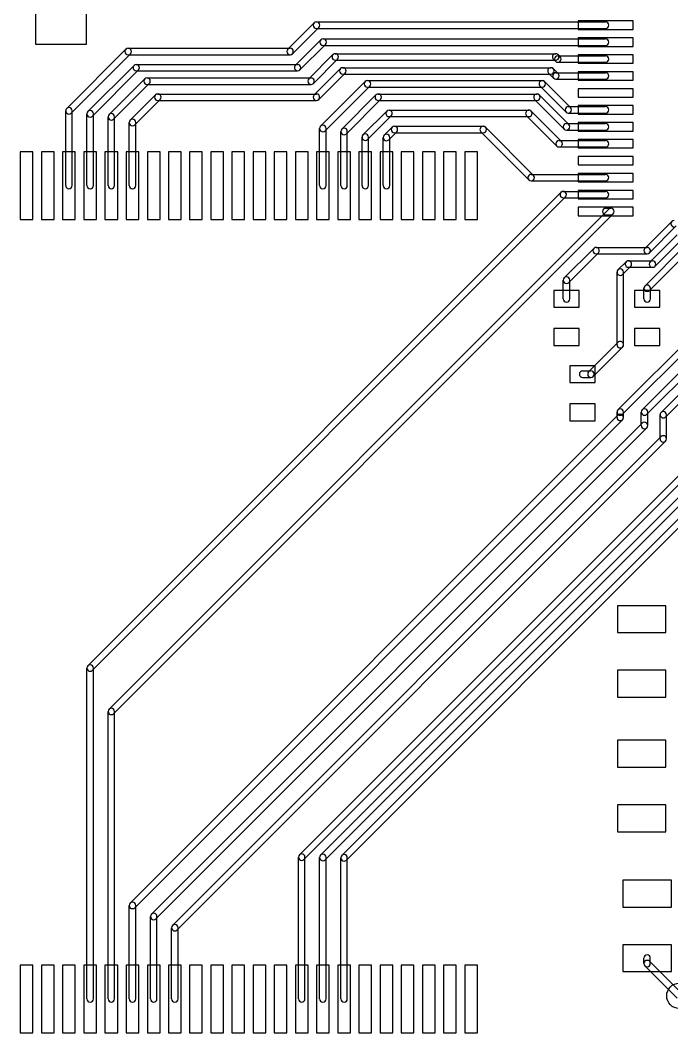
# Model space of a CAD drawing. Extents: x 61.7 to 142.8, y -131.7 to -55.6.
# Drawn here: x 88.83 to 104.21, y -118.98 to -95.08 of the extents above; entities that cross this region are included whole.
import ezdxf

# ---------------------------------------------------------------- set-up
doc = ezdxf.new("R2010")
doc.units = 0
doc.header["$MEASUREMENT"] = 0
doc.layers.add('BLACK', color=250, linetype='CONTINUOUS')

msp = doc.modelspace()

# ---------------------------------------------------------------- linework, layer by layer
at = {"layer": 'BLACK'}
for p, q in [((89.1896, -94.4499), (89.1896, -95.6488)), ((90.3884, -95.6488), (90.3884, -94.4499)), ((102.003, -95.0996), (102.003, -95.2977)), ((103.301, -95.0996), (102.003, -95.0996)), ((103.301, -95.2977), (103.301, -95.0996)), ((95.7682, -95.1447), (95.1453, -95.7676)), ((95.876, -95.2525), (95.2531, -95.8754)), ((95.8221, -95.1224), (102.652, -95.1224)), ((95.8221, -95.2748), (102.652, -95.2748)), ((102.003, -95.2977), (103.301, -95.2977)), ((95.9257, -95.5461), (95.3231, -96.1486)), ((95.9796, -95.5237), (102.652, -95.5237)), ((102.003, -95.5009), (102.003, -95.699)), ((103.301, -95.5009), (102.003, -95.5009)), ((103.301, -95.699), (103.301, -95.5009)), ((89.1896, -95.6488), (90.3884, -95.6488)), ((91.3226, -95.7676), (89.9231, -97.1672)), ((91.3765, -95.7453), (95.1992, -95.7453)), ((96.0334, -95.6538), (95.4309, -96.2564)), ((95.9796, -95.6761), (102.652, -95.6761)), ((102.003, -95.699), (103.301, -95.699)), ((91.4304, -95.8754), (90.0308, -97.2749)), ((91.3765, -95.8977), (95.1992, -95.8977)), ((96.2121, -95.8946), (95.6406, -96.4661)), ((96.3199, -96.0024), (95.7484, -96.5739)), ((96.266, -95.8723), (101.473, -95.8723)), ((96.266, -96.0247), (101.473, -96.0247)), ((101.469, -96.0526), (101.419, -96.0024)), ((101.523, -95.9225), (102.652, -95.9225)), ((101.577, -95.9448), (101.527, -95.8946)), ((102.003, -95.8997), (102.003, -96.0978)), ((103.301, -95.8997), (102.003, -95.8997)), ((103.301, -96.0978), (103.301, -95.8997)), ((91.5131, -96.1486), (90.4235, -97.2383)), ((91.6209, -96.2564), (90.5312, -97.346)), ((91.567, -96.1263), (95.377, -96.1263)), ((91.567, -96.2787), (95.377, -96.2787)), ((96.3899, -96.2248), (95.7676, -96.8471)), ((96.4438, -96.2025), (101.359, -96.2025)), ((101.531, -96.3436), (101.413, -96.2248)), ((101.523, -96.0749), (102.652, -96.0749)), ((102.003, -96.0978), (103.301, -96.0978)), ((102.003, -96.2984), (102.003, -96.4966)), ((103.301, -96.2984), (102.003, -96.2984)), ((103.301, -96.4966), (103.301, -96.2984)), ((91.7671, -96.4661), (90.9238, -97.3094)), ((91.821, -96.4438), (95.6945, -96.4438)), ((96.4977, -96.3326), (95.8754, -96.9549)), ((96.9741, -96.5296), (95.92, -97.5837)), ((96.4438, -96.3549), (101.359, -96.3549)), ((97.028, -96.5073), (101.156, -96.5073)), ((101.823, -97.1437), (101.209, -96.5296)), ((101.424, -96.4514), (101.305, -96.3326)), ((101.478, -96.3213), (102.652, -96.3213)), ((101.478, -96.4737), (102.652, -96.4737)), ((102.003, -96.4966), (103.301, -96.4966)), ((91.8749, -96.5739), (91.0316, -97.4172)), ((91.821, -96.5962), (95.6945, -96.5962)), ((97.0819, -96.6374), (96.0278, -97.6915)), ((97.028, -96.6597), (101.156, -96.6597)), ((101.716, -97.2515), (101.102, -96.6374)), ((102.003, -96.6998), (102.003, -96.8979)), ((103.301, -96.6998), (102.003, -96.6998)), ((103.301, -96.8979), (103.301, -96.6998)), ((92.0211, -96.8471), (91.4242, -97.444)), ((92.1289, -96.9549), (91.532, -97.5518)), ((92.075, -96.8248), (95.8215, -96.8248)), ((92.075, -96.9772), (95.8215, -96.9772)), ((97.2281, -96.8471), (96.4204, -97.6548)), ((97.3359, -96.9549), (96.5282, -97.7626)), ((97.282, -96.8248), (101.029, -96.8248)), ((97.282, -96.9772), (101.029, -96.9772)), ((101.673, -97.6528), (100.975, -96.9549)), ((101.78, -97.545), (101.082, -96.8471)), ((102.003, -96.8979), (103.301, -96.8979)), ((89.9008, -98.9863), (89.9008, -97.221)), ((90.0532, -98.9863), (90.0532, -97.221)), ((97.4821, -97.2281), (96.9208, -97.7895)), ((97.536, -97.2058), (100.838, -97.2058)), ((101.608, -97.9438), (100.892, -97.2281)), ((101.77, -97.1214), (102.652, -97.1214)), ((102.003, -97.0985), (102.003, -97.2967)), ((103.301, -97.0985), (102.003, -97.0985)), ((103.301, -97.2967), (103.301, -97.0985)), ((90.4011, -98.9863), (90.4011, -97.2922)), ((90.5535, -98.9863), (90.5535, -97.2922)), ((90.9015, -98.9863), (90.9015, -97.3633)), ((91.0539, -98.9863), (91.0539, -97.3633)), ((91.4019, -98.9863), (91.4019, -97.4979)), ((91.5543, -98.9863), (91.5543, -97.4979)), ((97.5899, -97.3359), (97.0285, -97.8972)), ((97.536, -97.3582), (100.838, -97.3582)), ((101.5, -98.0516), (100.784, -97.3359)), ((101.77, -97.2738), (102.652, -97.2738)), ((102.003, -97.2967), (103.301, -97.2967)), ((102.003, -97.4999), (102.003, -97.698)), ((103.301, -97.4999), (102.003, -97.4999)), ((103.301, -97.698), (103.301, -97.4999)), ((95.8977, -98.9863), (95.8977, -97.6376)), ((96.0501, -98.9863), (96.0501, -97.6376)), ((96.3981, -98.9863), (96.3981, -97.7087)), ((96.5505, -98.9863), (96.5505, -97.7087)), ((97.6091, -97.6091), (97.4212, -97.7971)), ((97.7169, -97.7169), (97.5289, -97.9048)), ((97.663, -97.5868), (99.7585, -97.5868)), ((97.663, -97.7392), (99.7585, -97.7392)), ((100.839, -98.8517), (99.7046, -97.7169)), ((100.947, -98.7439), (99.8124, -97.6091)), ((101.726, -97.5227), (102.652, -97.5227)), ((101.726, -97.6751), (102.652, -97.6751)), ((102.003, -97.698), (103.301, -97.698)), ((96.8985, -98.9863), (96.8985, -97.8433)), ((97.0509, -98.9863), (97.0509, -97.8433)), ((97.3988, -98.9863), (97.3988, -97.851)), ((97.5512, -98.9863), (97.5512, -97.851)), ((101.554, -97.9215), (102.652, -97.9215)), ((102.003, -97.8986), (102.003, -98.0968)), ((103.301, -97.8986), (102.003, -97.8986)), ((103.301, -98.0968), (103.301, -97.8986)), ((89.1261, -98.1875), (88.8263, -98.1875)), ((88.8263, -98.1875), (88.8263, -99.7852)), ((89.1261, -99.7852), (89.1261, -98.1875)), ((89.6264, -98.1875), (89.3267, -98.1875)), ((89.3267, -98.1875), (89.3267, -99.7852)), ((89.6264, -99.7852), (89.6264, -98.1875)), ((90.1268, -98.1875), (89.8271, -98.1875)), ((89.8271, -98.1875), (89.8271, -99.7852)), ((90.1268, -99.7852), (90.1268, -98.1875)), ((90.6272, -98.1875), (90.3275, -98.1875)), ((90.3275, -98.1875), (90.3275, -99.7852)), ((90.6272, -99.7852), (90.6272, -98.1875)), ((91.1276, -98.1875), (90.8279, -98.1875)), ((90.8279, -98.1875), (90.8279, -99.7852)), ((91.1276, -99.7852), (91.1276, -98.1875)), ((91.628, -98.1875), (91.3282, -98.1875)), ((91.3282, -98.1875), (91.3282, -99.7852)), ((91.628, -99.7852), (91.628, -98.1875)), ((92.1283, -98.1875), (91.8286, -98.1875)), ((91.8286, -98.1875), (91.8286, -99.7852)), ((92.1283, -99.7852), (92.1283, -98.1875)), ((92.6262, -98.1875), (92.3265, -98.1875)), ((92.3265, -98.1875), (92.3265, -99.7852)), ((92.6262, -99.7852), (92.6262, -98.1875)), ((93.1266, -98.1875), (92.8268, -98.1875)), ((92.8268, -98.1875), (92.8268, -99.7852)), ((93.1266, -99.7852), (93.1266, -98.1875)), ((93.6269, -98.1875), (93.3272, -98.1875)), ((93.3272, -98.1875), (93.3272, -99.7852)), ((93.6269, -99.7852), (93.6269, -98.1875)), ((94.1248, -98.1875), (93.8251, -98.1875)), ((93.8251, -98.1875), (93.8251, -99.7852)), ((94.1248, -99.7852), (94.1248, -98.1875)), ((94.6252, -98.1875), (94.3254, -98.1875)), ((94.3254, -98.1875), (94.3254, -99.7852)), ((94.6252, -99.7852), (94.6252, -98.1875)), ((95.1255, -98.1875), (94.8258, -98.1875)), ((94.8258, -98.1875), (94.8258, -99.7852)), ((95.1255, -99.7852), (95.1255, -98.1875)), ((95.6234, -98.1875), (95.3237, -98.1875)), ((95.3237, -98.1875), (95.3237, -99.7852)), ((95.6234, -99.7852), (95.6234, -98.1875)), ((96.1238, -98.1875), (95.824, -98.1875)), ((95.824, -98.1875), (95.824, -99.7852)), ((96.1238, -99.7852), (96.1238, -98.1875)), ((96.6241, -98.1875), (96.3244, -98.1875)), ((96.3244, -98.1875), (96.3244, -99.7852)), ((96.6241, -99.7852), (96.6241, -98.1875)), ((97.1245, -98.1875), (96.8248, -98.1875)), ((96.8248, -98.1875), (96.8248, -99.7852)), ((97.1245, -99.7852), (97.1245, -98.1875)), ((97.6249, -98.1875), (97.3252, -98.1875)), ((97.3252, -98.1875), (97.3252, -99.7852)), ((97.6249, -99.7852), (97.6249, -98.1875)), ((98.1253, -98.1875), (97.8256, -98.1875)), ((97.8256, -98.1875), (97.8256, -99.7852)), ((98.1253, -99.7852), (98.1253, -98.1875)), ((98.6257, -98.1875), (98.3259, -98.1875)), ((98.3259, -98.1875), (98.3259, -99.7852)), ((98.6257, -99.7852), (98.6257, -98.1875)), ((99.1235, -98.1875), (98.8238, -98.1875)), ((98.8238, -98.1875), (98.8238, -99.7852)), ((99.1235, -99.7852), (99.1235, -98.1875)), ((99.6239, -98.1875), (99.3242, -98.1875)), ((99.3242, -98.1875), (99.3242, -99.7852)), ((99.6239, -99.7852), (99.6239, -98.1875)), ((101.554, -98.0739), (102.652, -98.0739)), ((102.003, -98.0968), (103.301, -98.0968)), ((102.003, -98.3), (102.003, -98.4981)), ((103.301, -98.3), (102.003, -98.3)), ((103.301, -98.4981), (103.301, -98.3)), ((102.003, -98.4981), (103.301, -98.4981)), ((102.003, -98.6987), (102.003, -98.8969)), ((103.301, -98.6987), (102.003, -98.6987)), ((103.301, -98.8969), (103.301, -98.6987)), ((100.893, -98.7216), (102.652, -98.7216)), ((100.893, -98.874), (102.652, -98.874)), ((102.003, -98.8969), (103.301, -98.8969)), ((101.597, -99.1452), (90.4235, -110.319)), ((101.651, -99.1229), (102.652, -99.1229)), ((102.003, -99.1001), (102.003, -99.2982)), ((103.301, -99.1001), (102.003, -99.1001)), ((103.301, -99.2982), (103.301, -99.1001)), ((101.705, -99.253), (90.5312, -110.427)), ((101.651, -99.2753), (102.652, -99.2753)), ((102.003, -99.2982), (103.301, -99.2982)), ((102.723, -99.544), (90.9238, -111.343)), ((102.83, -99.6518), (91.0316, -111.451)), ((102.003, -99.4988), (102.003, -99.697)), ((103.301, -99.4988), (102.003, -99.4988)), ((102.652, -99.5217), (102.777, -99.5217)), ((103.301, -99.697), (103.301, -99.4988)), ((88.8263, -99.7852), (89.1261, -99.7852)), ((89.3267, -99.7852), (89.6264, -99.7852)), ((89.8271, -99.7852), (90.1268, -99.7852)), ((90.3275, -99.7852), (90.6272, -99.7852)), ((90.8279, -99.7852), (91.1276, -99.7852)), ((91.3282, -99.7852), (91.628, -99.7852)), ((91.8286, -99.7852), (92.1283, -99.7852)), ((92.3265, -99.7852), (92.6262, -99.7852)), ((92.8268, -99.7852), (93.1266, -99.7852)), ((93.3272, -99.7852), (93.6269, -99.7852)), ((93.8251, -99.7852), (94.1248, -99.7852)), ((94.3254, -99.7852), (94.6252, -99.7852)), ((94.8258, -99.7852), (95.1255, -99.7852)), ((95.3237, -99.7852), (95.6234, -99.7852)), ((95.824, -99.7852), (96.1238, -99.7852)), ((96.3244, -99.7852), (96.6241, -99.7852)), ((96.8248, -99.7852), (97.1245, -99.7852)), ((97.3252, -99.7852), (97.6249, -99.7852)), ((97.8256, -99.7852), (98.1253, -99.7852)), ((98.3259, -99.7852), (98.6257, -99.7852)), ((98.8238, -99.7852), (99.1235, -99.7852)), ((99.3242, -99.7852), (99.6239, -99.7852)), ((102.003, -99.697), (103.301, -99.697)), ((102.652, -99.6741), (102.777, -99.6741)), ((103.578, -100.467), (104.213, -99.8316)), ((103.686, -100.574), (104.321, -99.9394)), ((103.705, -100.784), (104.34, -100.149)), ((103.813, -100.892), (104.448, -100.257)), ((101.673, -101.165), (102.372, -100.467)), ((101.781, -101.273), (102.479, -100.574)), ((102.426, -100.444), (103.632, -100.444)), ((102.426, -100.597), (103.632, -100.597)), ((103.578, -101.356), (104.531, -100.403)), ((103.686, -101.463), (104.638, -100.511)), ((102.943, -100.975), (103.134, -100.784)), ((103.188, -100.762), (103.759, -100.762)), ((102.921, -102.743), (102.921, -101.029)), ((103.051, -101.082), (103.241, -100.892)), ((103.073, -102.743), (103.073, -101.029)), ((103.188, -100.914), (103.759, -100.914)), ((101.651, -101.658), (101.651, -101.219)), ((101.803, -101.658), (101.803, -101.219)), ((102.027, -101.459), (101.427, -101.459)), ((101.427, -101.459), (101.427, -101.858)), ((102.027, -101.858), (102.027, -101.459)), ((103.932, -101.459), (103.332, -101.459)), ((103.332, -101.459), (103.332, -101.858)), ((103.556, -101.658), (103.556, -101.41)), ((103.708, -101.658), (103.708, -101.41)), ((103.932, -101.858), (103.932, -101.459)), ((101.427, -101.858), (102.027, -101.858)), ((103.332, -101.858), (103.932, -101.858)), ((102.027, -102.358), (101.427, -102.358)), ((101.427, -102.358), (101.427, -102.757)), ((102.027, -102.757), (102.027, -102.358)), ((104.848, -102.372), (102.943, -104.277)), ((104.956, -102.479), (103.051, -104.384)), ((103.932, -102.358), (103.332, -102.358)), ((103.332, -102.358), (103.332, -102.757)), ((103.932, -102.757), (103.932, -102.358)), ((101.427, -102.757), (102.027, -102.757)), ((102.25, -103.383), (102.943, -102.689)), ((103.332, -102.757), (103.932, -102.757)), ((105.247, -102.544), (103.515, -104.277)), ((105.355, -102.652), (103.622, -104.384)), ((102.357, -103.49), (103.051, -102.797)), ((105.42, -102.88), (103.959, -104.34)), ((105.527, -102.987), (104.067, -104.448)), ((102.408, -103.237), (101.808, -103.237)), ((101.808, -103.237), (101.808, -103.636)), ((102.408, -103.636), (102.408, -103.237)), ((106.847, -103.357), (95.4196, -114.785)), ((106.955, -103.465), (95.5274, -114.892)), ((107.249, -103.464), (95.92, -114.792)), ((102.108, -103.36), (102.304, -103.36)), ((107.356, -103.571), (96.0278, -114.9)), ((107.647, -103.573), (96.4204, -114.8)), ((107.755, -103.681), (96.5282, -114.908)), ((101.808, -103.636), (102.408, -103.636)), ((102.108, -103.513), (102.304, -103.513)), ((102.408, -104.136), (101.808, -104.136)), ((101.808, -104.136), (101.808, -104.535)), ((102.408, -104.535), (102.408, -104.136)), ((102.943, -104.404), (91.4242, -115.923)), ((102.921, -104.458), (102.921, -104.331)), ((103.073, -104.458), (103.073, -104.331)), ((103.492, -104.648), (103.492, -104.331)), ((103.645, -104.648), (103.645, -104.331)), ((103.937, -104.966), (103.937, -104.394)), ((104.089, -104.966), (104.089, -104.394)), ((103.051, -104.511), (91.532, -116.03)), ((103.515, -104.594), (91.9246, -116.184)), ((101.808, -104.535), (102.408, -104.535)), ((103.622, -104.702), (92.0324, -116.292)), ((103.959, -104.912), (92.4224, -116.448)), ((104.067, -105.019), (92.5302, -116.556)), ((104.077, -108.903), (102.934, -108.903)), ((102.934, -108.903), (102.934, -109.538)), ((104.077, -109.538), (104.077, -108.903)), ((102.934, -109.538), (104.077, -109.538)), ((90.4011, -118.184), (90.4011, -110.373)), ((90.5535, -118.184), (90.5535, -110.373)), ((104.077, -110.427), (102.934, -110.427)), ((102.934, -110.427), (102.934, -111.062)), ((104.077, -111.062), (104.077, -110.427)), ((102.934, -111.062), (104.077, -111.062)), ((90.9015, -118.184), (90.9015, -111.397)), ((91.0539, -118.184), (91.0539, -111.397)), ((104.077, -112.078), (102.934, -112.078)), ((102.934, -112.078), (102.934, -112.713)), ((104.077, -112.713), (104.077, -112.078)), ((102.934, -112.713), (104.077, -112.713)), ((104.077, -113.602), (102.934, -113.602)), ((102.934, -113.602), (102.934, -114.237)), ((104.077, -114.237), (104.077, -113.602)), ((102.934, -114.237), (104.077, -114.237)), ((95.3973, -118.184), (95.3973, -114.838)), ((95.5497, -118.184), (95.5497, -114.838)), ((95.8977, -118.184), (95.8977, -114.846)), ((96.0501, -118.184), (96.0501, -114.846)), ((96.3981, -118.184), (96.3981, -114.854)), ((96.5505, -118.184), (96.5505, -114.854)), ((104.204, -115.38), (103.061, -115.38)), ((103.061, -115.38), (103.061, -116.015)), ((104.204, -116.015), (104.204, -115.38)), ((91.4019, -118.184), (91.4019, -115.976)), ((91.5543, -118.184), (91.5543, -115.976)), ((103.061, -116.015), (104.204, -116.015)), ((91.9023, -118.184), (91.9023, -116.238)), ((92.0547, -118.184), (92.0547, -116.238)), ((92.4001, -118.184), (92.4001, -116.502)), ((92.5525, -118.184), (92.5525, -116.502)), ((104.204, -116.904), (103.061, -116.904)), ((103.061, -116.904), (103.061, -117.539)), ((104.204, -117.539), (104.204, -116.904)), ((103.557, -117.348), (103.557, -117.221)), ((103.685, -117.295), (104.447, -118.057)), ((103.707, -117.348), (103.707, -117.221)), ((89.1261, -117.385), (88.8263, -117.385)), ((88.8263, -117.385), (88.8263, -118.982)), ((89.1261, -118.982), (89.1261, -117.385)), ((89.6264, -117.385), (89.3267, -117.385)), ((89.3267, -117.385), (89.3267, -118.982)), ((89.6264, -118.982), (89.6264, -117.385)), ((90.1268, -117.385), (89.8271, -117.385)), ((89.8271, -117.385), (89.8271, -118.982)), ((90.1268, -118.982), (90.1268, -117.385)), ((90.6272, -117.385), (90.3275, -117.385)), ((90.3275, -117.385), (90.3275, -118.982)), ((90.6272, -118.982), (90.6272, -117.385)), ((91.1276, -117.385), (90.8279, -117.385)), ((90.8279, -117.385), (90.8279, -118.982)), ((91.1276, -118.982), (91.1276, -117.385)), ((91.628, -117.385), (91.3282, -117.385)), ((91.3282, -117.385), (91.3282, -118.982)), ((91.628, -118.982), (91.628, -117.385)), ((92.1283, -117.385), (91.8286, -117.385)), ((91.8286, -117.385), (91.8286, -118.982)), ((92.1283, -118.982), (92.1283, -117.385)), ((92.6262, -117.385), (92.3265, -117.385)), ((92.3265, -117.385), (92.3265, -118.982)), ((92.6262, -118.982), (92.6262, -117.385)), ((93.1266, -117.385), (92.8268, -117.385)), ((92.8268, -117.385), (92.8268, -118.982)), ((93.1266, -118.982), (93.1266, -117.385)), ((93.6269, -117.385), (93.3272, -117.385)), ((93.3272, -117.385), (93.3272, -118.982)), ((93.6269, -118.982), (93.6269, -117.385)), ((94.1248, -117.385), (93.8251, -117.385)), ((93.8251, -117.385), (93.8251, -118.982)), ((94.1248, -118.982), (94.1248, -117.385)), ((94.6252, -117.385), (94.3254, -117.385)), ((94.3254, -117.385), (94.3254, -118.982)), ((94.6252, -118.982), (94.6252, -117.385)), ((95.1255, -117.385), (94.8258, -117.385)), ((94.8258, -117.385), (94.8258, -118.982)), ((95.1255, -118.982), (95.1255, -117.385)), ((95.6234, -117.385), (95.3237, -117.385)), ((95.3237, -117.385), (95.3237, -118.982)), ((95.6234, -118.982), (95.6234, -117.385)), ((96.1238, -117.385), (95.824, -117.385)), ((95.824, -117.385), (95.824, -118.982)), ((96.1238, -118.982), (96.1238, -117.385)), ((96.6241, -117.385), (96.3244, -117.385)), ((96.3244, -117.385), (96.3244, -118.982)), ((96.6241, -118.982), (96.6241, -117.385)), ((97.1245, -117.385), (96.8248, -117.385)), ((96.8248, -117.385), (96.8248, -118.982)), ((97.1245, -118.982), (97.1245, -117.385)), ((97.6249, -117.385), (97.3252, -117.385)), ((97.3252, -117.385), (97.3252, -118.982)), ((97.6249, -118.982), (97.6249, -117.385)), ((98.1253, -117.385), (97.8256, -117.385)), ((97.8256, -117.385), (97.8256, -118.982)), ((98.1253, -118.982), (98.1253, -117.385)), ((98.6257, -117.385), (98.3259, -117.385)), ((98.3259, -117.385), (98.3259, -118.982)), ((98.6257, -118.982), (98.6257, -117.385)), ((99.1235, -117.385), (98.8238, -117.385)), ((98.8238, -117.385), (98.8238, -118.982)), ((99.1235, -118.982), (99.1235, -117.385)), ((99.6239, -117.385), (99.3242, -117.385)), ((99.3242, -117.385), (99.3242, -118.982)), ((99.6239, -118.982), (99.6239, -117.385)), ((103.061, -117.539), (104.204, -117.539)), ((103.579, -117.401), (104.341, -118.163)), ((88.8263, -118.982), (89.1261, -118.982)), ((89.3267, -118.982), (89.6264, -118.982)), ((89.8271, -118.982), (90.1268, -118.982)), ((90.3275, -118.982), (90.6272, -118.982)), ((90.8279, -118.982), (91.1276, -118.982)), ((91.3282, -118.982), (91.628, -118.982)), ((91.8286, -118.982), (92.1283, -118.982)), ((92.3265, -118.982), (92.6262, -118.982)), ((92.8268, -118.982), (93.1266, -118.982)), ((93.3272, -118.982), (93.6269, -118.982)), ((93.8251, -118.982), (94.1248, -118.982)), ((94.3254, -118.982), (94.6252, -118.982)), ((94.8258, -118.982), (95.1255, -118.982)), ((95.3237, -118.982), (95.6234, -118.982)), ((95.824, -118.982), (96.1238, -118.982)), ((96.3244, -118.982), (96.6241, -118.982)), ((96.8248, -118.982), (97.1245, -118.982)), ((97.3252, -118.982), (97.6249, -118.982)), ((97.8256, -118.982), (98.1253, -118.982)), ((98.3259, -118.982), (98.6257, -118.982)), ((98.8238, -118.982), (99.1235, -118.982)), ((99.3242, -118.982), (99.6239, -118.982))]:
    msp.add_line(p, q, dxfattribs=at)
msp.add_circle((104.394, -118.11), 0.3, dxfattribs=at)
for centre, radius, start, end in [((95.8221, -95.1986), 0.0762, 90, 270), ((95.8221, -95.1986), 0.0762, -45, 135), ((102.652, -95.1986), 0.0762, 270, 450), ((95.9796, -95.5999), 0.0762, 90, 270), ((95.9796, -95.5999), 0.0762, -45, 135), ((102.652, -95.5999), 0.0762, 270, 450), ((91.3765, -95.8215), 0.0762, 90, 270), ((91.3765, -95.8215), 0.0762, -45, 135), ((95.1992, -95.8215), 0.0762, 135, 315), ((95.1992, -95.8215), 0.0762, 270, 450), ((96.266, -95.9485), 0.0762, 90, 270), ((96.266, -95.9485), 0.0762, -45, 135), ((101.473, -95.9485), 0.0762, 405, 585), ((101.523, -95.9987), 0.0762, 90, 270), ((101.523, -95.9987), 0.0762, 225, 405), ((101.473, -95.9485), 0.0762, 270, 450), ((102.652, -95.9987), 0.0762, 270, 450), ((91.567, -96.2025), 0.0762, 90, 270), ((91.567, -96.2025), 0.0762, -45, 135), ((95.377, -96.2025), 0.0762, 135, 315), ((95.377, -96.2025), 0.0762, 270, 450), ((96.4438, -96.2787), 0.0762, 90, 270), ((96.4438, -96.2787), 0.0762, -45, 135), ((101.359, -96.2787), 0.0762, 405, 585), ((101.359, -96.2787), 0.0762, 270, 450), ((91.821, -96.52), 0.0762, 90, 270), ((91.821, -96.52), 0.0762, -45, 135), ((95.6945, -96.52), 0.0762, 135, 315), ((95.6945, -96.52), 0.0762, 270, 450), ((97.028, -96.5835), 0.0762, 90, 270), ((97.028, -96.5835), 0.0762, -45, 135), ((101.156, -96.5835), 0.0762, 405, 585), ((101.156, -96.5835), 0.0762, 270, 450), ((101.478, -96.3975), 0.0762, 90, 270), ((101.478, -96.3975), 0.0762, 225, 405), ((102.652, -96.3975), 0.0762, 270, 450), ((92.075, -96.901), 0.0762, 90, 270), ((92.075, -96.901), 0.0762, -45, 135), ((95.8215, -96.901), 0.0762, 135, 315), ((95.8215, -96.901), 0.0762, 270, 450), ((97.282, -96.901), 0.0762, 90, 270), ((97.282, -96.901), 0.0762, -45, 135), ((101.029, -96.901), 0.0762, 405, 585), ((101.029, -96.901), 0.0762, 270, 450), ((89.977, -97.221), 0.0762, 360, 540), ((89.977, -97.221), 0.0762, 135, 315), ((90.4773, -97.2922), 0.0762, 360, 540), ((90.4773, -97.2922), 0.0762, 135, 315), ((97.536, -97.282), 0.0762, 90, 270), ((97.536, -97.282), 0.0762, -45, 135), ((100.838, -97.282), 0.0762, 405, 585), ((100.838, -97.282), 0.0762, 270, 450), ((101.77, -97.1976), 0.0762, 90, 270), ((101.77, -97.1976), 0.0762, 225, 405), ((102.652, -97.1976), 0.0762, 270, 450), ((90.9777, -97.3633), 0.0762, 360, 540), ((90.9777, -97.3633), 0.0762, 135, 315), ((91.4781, -97.4979), 0.0762, 360, 540), ((91.4781, -97.4979), 0.0762, 135, 315), ((95.9739, -97.6376), 0.0762, 360, 540), ((95.9739, -97.6376), 0.0762, 135, 315), ((96.4743, -97.7087), 0.0762, 360, 540), ((96.4743, -97.7087), 0.0762, 135, 315), ((97.663, -97.663), 0.0762, 90, 270), ((97.663, -97.663), 0.0762, -45, 135), ((99.7585, -97.663), 0.0762, 405, 585), ((99.7585, -97.663), 0.0762, 270, 450), ((101.726, -97.5989), 0.0762, 90, 270), ((101.726, -97.5989), 0.0762, 225, 405), ((102.652, -97.5989), 0.0762, 270, 450), ((96.9747, -97.8433), 0.0762, 360, 540), ((96.9747, -97.8433), 0.0762, 135, 315), ((97.475, -97.851), 0.0762, 360, 540), ((97.475, -97.851), 0.0762, 135, 315), ((101.554, -97.9977), 0.0762, 90, 270), ((101.554, -97.9977), 0.0762, 225, 405), ((102.652, -97.9977), 0.0762, 270, 450), ((100.893, -98.7978), 0.0762, 90, 270), ((100.893, -98.7978), 0.0762, 225, 405), ((102.652, -98.7978), 0.0762, 270, 450), ((89.977, -98.9863), 0.0762, 180, 360), ((90.4773, -98.9863), 0.0762, 180, 360), ((90.9777, -98.9863), 0.0762, 180, 360), ((91.4781, -98.9863), 0.0762, 180, 360), ((95.9739, -98.9863), 0.0762, 180, 360), ((96.4743, -98.9863), 0.0762, 180, 360), ((96.9747, -98.9863), 0.0762, 180, 360), ((97.475, -98.9863), 0.0762, 180, 360), ((101.651, -99.1991), 0.0762, 90, 270), ((101.651, -99.1991), 0.0762, -45, 135), ((102.652, -99.1991), 0.0762, 270, 450), ((102.652, -99.5979), 0.0762, 90, 270), ((102.777, -99.5979), 0.0762, -45, 135), ((102.777, -99.5979), 0.0762, 270, 450), ((104.267, -99.8855), 0.0762, 90, 270), ((102.426, -100.521), 0.0762, 90, 270), ((102.426, -100.521), 0.0762, 315, 495), ((103.632, -100.52), 0.0762, 135, 315), ((103.632, -100.521), 0.0762, 270, 450), ((103.188, -100.838), 0.0762, 90, 270), ((103.187, -100.838), 0.0762, 315, 495), ((103.759, -100.838), 0.0762, 135, 315), ((103.759, -100.838), 0.0762, 270, 450), ((102.997, -101.029), 0.0762, 360, 540), ((102.997, -101.028), 0.0762, 135, 315), ((101.727, -101.219), 0.0762, 360, 540), ((101.727, -101.219), 0.0762, 135, 315), ((103.632, -101.41), 0.0762, 360, 540), ((103.632, -101.41), 0.0762, 135, 315), ((101.727, -101.658), 0.0762, 180, 360), ((103.632, -101.658), 0.0762, 180, 360), ((102.997, -102.743), 0.0762, 180, 360), ((102.997, -102.743), 0.0762, 315, 495), ((102.108, -103.436), 0.0762, 90, 270), ((102.304, -103.436), 0.0762, 135, 315), ((102.304, -103.436), 0.0762, 270, 450), ((102.997, -104.331), 0.0762, 360, 540), ((102.997, -104.331), 0.0762, 135, 315), ((102.997, -104.458), 0.0762, -45, 135), ((103.569, -104.331), 0.0762, 360, 540), ((103.569, -104.331), 0.0762, 135, 315), ((104.013, -104.394), 0.0762, 360, 540), ((104.013, -104.394), 0.0762, 135, 315), ((102.997, -104.458), 0.0762, 180, 360), ((103.569, -104.648), 0.0762, 180, 360), ((103.568, -104.648), 0.0762, -45, 135), ((104.013, -104.966), 0.0762, -45, 135), ((104.013, -104.966), 0.0762, 180, 360), ((90.4773, -110.373), 0.0762, 360, 540), ((90.4773, -110.373), 0.0762, 135, 315), ((90.9777, -111.397), 0.0762, 360, 540), ((90.9777, -111.397), 0.0762, 135, 315), ((95.4735, -114.838), 0.0762, 360, 540), ((95.4735, -114.838), 0.0762, 135, 315), ((95.9739, -114.846), 0.0762, 360, 540), ((95.9739, -114.846), 0.0762, 135, 315), ((96.4743, -114.854), 0.0762, 360, 540), ((96.4743, -114.854), 0.0762, 135, 315), ((91.4781, -115.976), 0.0762, 360, 540), ((91.4781, -115.976), 0.0762, 135, 315), ((91.9785, -116.238), 0.0762, 360, 540), ((91.9785, -116.238), 0.0762, 135, 315), ((92.4763, -116.502), 0.0762, 360, 540), ((92.4763, -116.502), 0.0762, 135, 315), ((103.632, -117.221), 0.075, 360, 540), ((103.632, -117.348), 0.075, 45, 225), ((103.632, -117.348), 0.075, 180, 360), ((90.4773, -118.184), 0.0762, 180, 360), ((90.9777, -118.184), 0.0762, 180, 360), ((91.4781, -118.184), 0.0762, 180, 360), ((91.9785, -118.184), 0.0762, 180, 360), ((92.4763, -118.184), 0.0762, 180, 360), ((95.4735, -118.184), 0.0762, 180, 360), ((95.9739, -118.184), 0.0762, 180, 360), ((96.4743, -118.184), 0.0762, 180, 360)]:
    msp.add_arc(centre, radius, start, end, dxfattribs=at)

doc.saveas('drawing.dxf')
